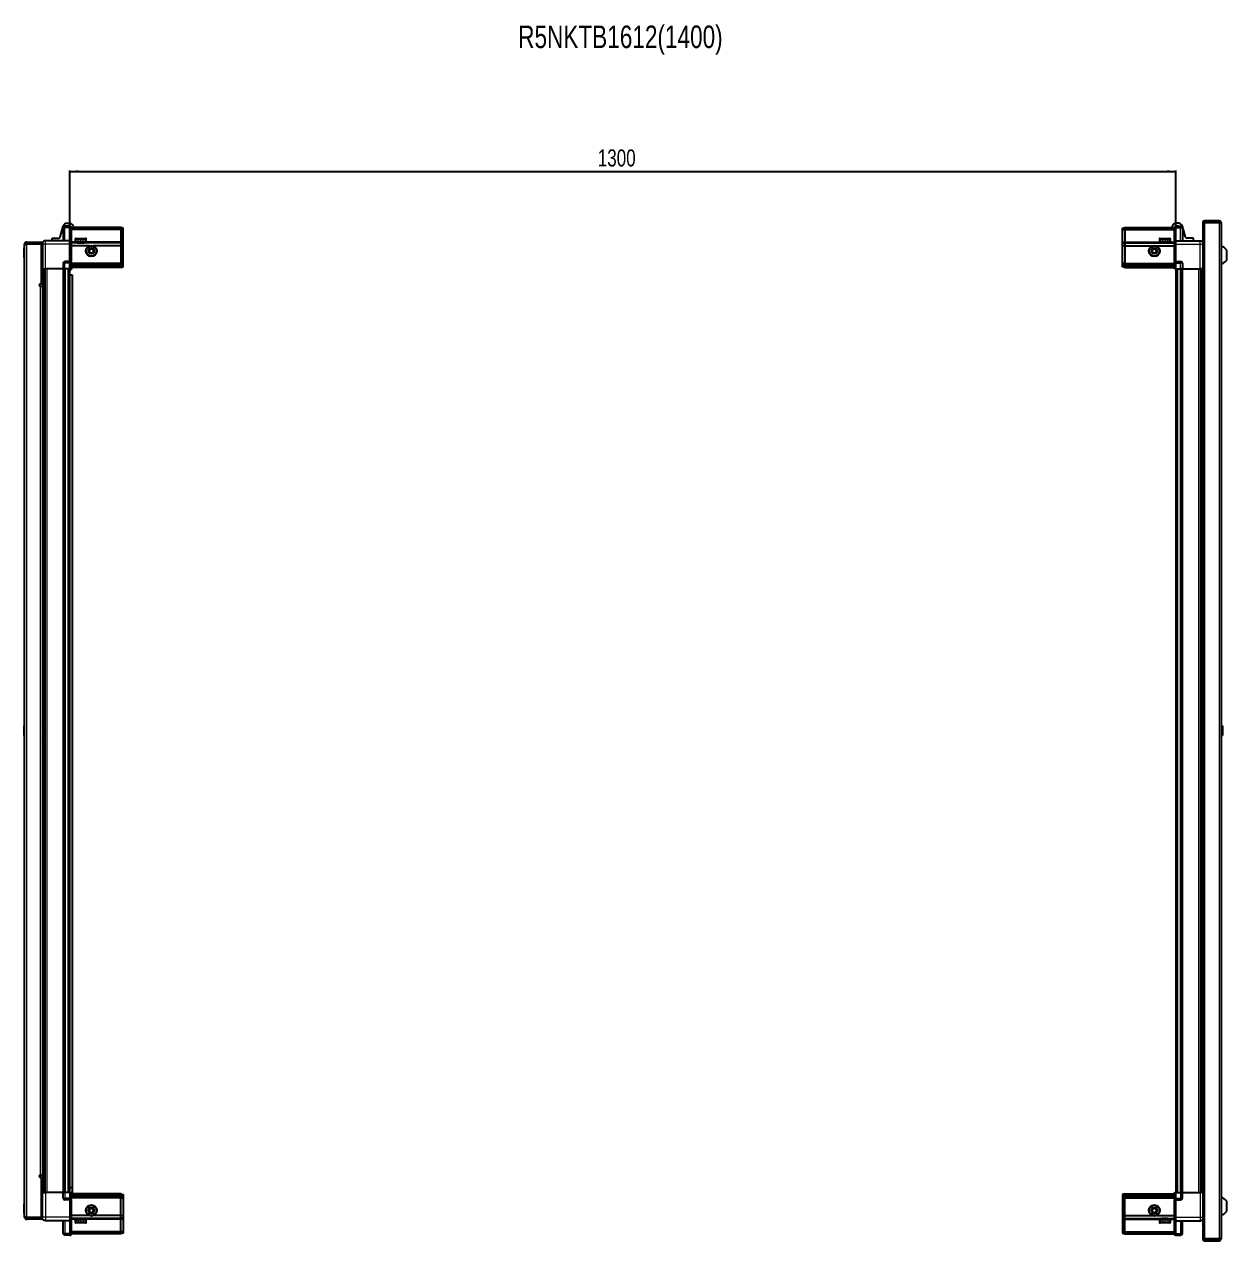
# Model space of a CAD drawing. Header units: millimetres. Extents: x 1132 to 6468, y -799 to 2277.
# Drawn here: x 3138 to 4552, y 848 to 2277 of the extents above; entities that cross this region are included whole.
import ezdxf

# ---------------------------------------------------------------- set-up
doc = ezdxf.new("R2010")
doc.units = ezdxf.units.MM
doc.layers.add('FORMAT', color=7, linetype='Continuous')
doc.styles.add('SLDTEXTSTYLE0', font='TXT', dxfattribs={"width": 0.75})
doc.dimstyles.new('SLDDIMSTYLE0', dxfattribs={"dimtxt": 20, "dimasz": 10, "dimexe": 0, "dimexo": 0.0625, "dimgap": 5, "dimtad": 2, "dimdec": 1, "dimrnd": 1e-09, "dimzin": 12, "dimdsep": 46, "dimtxsty": 'SLDTEXTSTYLE0', "dimsah": 1, "dimcen": 0.09, "dimadec": 0, "dimazin": 3, "dimtfac": 1, "dimtofl": 0, "dimtmove": 0, "dimatfit": 3, "dimfxl": 0, "dimfrac": 2, "dimtolj": 1, "dimtzin": 12, "dimarcsym": 0})

# ---------------------------------------------------------------- blocks, each defined once
blk = doc.blocks.new('_D_6')
at = {"layer": 'FORMAT'}
for p, q in [((3192.1, 1990.1), (3192.1, 2105.6)), ((3192.1, 2104.6), (4492.1, 2104.6)), ((4492.1, 1990.1), (4492.1, 2105.6))]:
    blk.add_line(p, q, dxfattribs=at)
for points in [[(3192.1, 2104.6), (3202.1, 2103.1), (3202.1, 2106.1)], [(4492.1, 2104.6), (4482.1, 2106.1), (4482.1, 2103.1)]]:
    blk.add_solid(points, dxfattribs=at)
at = {"layer": 'FORMAT', "insert": (3812.6, 2130.4), "char_height": 20, "attachment_point": 1, "style": 'SLDTEXTSTYLE0'}
blk.add_mtext('1300', dxfattribs=at)

msp = doc.modelspace()

# ---------------------------------------------------------------- linework, layer by layer
at = {"color": 7, "linetype": 'Continuous', "lineweight": 25}
for p, q in [((4543.36, 2046.6), (4526.06, 2046.6)), ((4543.36, 2045.1), (4526.06, 2045.1)), ((4543.36, 2045.1), (4543.36, 2046.6)), ((3180.48, 2027.19), (3184.25, 2040.34)), ((3184.26, 2038.1), (3184.26, 2023.1)), ((3192.26, 2040.1), (3186.26, 2040.1)), ((3188.57, 2043.6), (3191.8, 2043.6)), ((3192.26, 2040.1), (3192.59, 2040.1)), ((3192.26, 2040.1), (3192.26, 2038.1)), ((3192.26, 2023.3), (3192.26, 2038.1)), ((3192.26, 2023.3), (3192.26, 2038.1)), ((3193.46, 2039.6), (3192.59, 2040.1)), ((3193.46, 2038.1), (3193.46, 2039.6)), ((3251.76, 2038.6), (3193.46, 2038.6)), ((3193.46, 2038.1), (3193.46, 2023.3)), ((3251.76, 2036.1), (3193.46, 2036.1)), ((3196.12, 2040.34), (3196.62, 2038.6)), ((3251.76, 2038.6), (3251.76, 2036.1)), ((3254.76, 2037.8), (3251.76, 2038.6)), ((3251.76, 2036.1), (3251.76, 2021.6)), ((3254.76, 2035.95), (3251.76, 2036.1)), ((3254.76, 2035.95), (3254.76, 2037.8)), ((3254.76, 2021.6), (3254.76, 2035.95)), ((4429.46, 2037.8), (4432.46, 2038.6)), ((4429.46, 2035.95), (4429.46, 2037.8)), ((4429.46, 2035.95), (4432.46, 2036.1)), ((4429.46, 2021.6), (4429.46, 2035.95)), ((4432.46, 2038.6), (4432.46, 2036.1)), ((4432.46, 2038.6), (4490.76, 2038.6)), ((4432.46, 2036.1), (4432.46, 2021.6)), ((4432.46, 2036.1), (4490.76, 2036.1)), ((4488.09, 2040.34), (4487.59, 2038.6)), ((4491.62, 2040.1), (4490.76, 2039.6)), ((4490.76, 2039.6), (4490.76, 2038.1)), ((4490.76, 2023.3), (4490.76, 2038.1)), ((4491.96, 2040.1), (4491.62, 2040.1)), ((4491.96, 2038.1), (4491.96, 2040.1)), ((4491.96, 2040.1), (4497.96, 2040.1)), ((4491.96, 2038.1), (4491.96, 2023.3)), ((4495.64, 2043.6), (4492.42, 2043.6)), ((4499.96, 2038.1), (4499.96, 2023.1)), ((4503.74, 2027.19), (4499.97, 2040.34)), ((4523.86, 2031.6), (4523.86, 862.6)), ((4523.86, 2031.6), (4525.96, 2031.6)), ((4523.96, 2044.5), (4523.96, 2032.1)), ((4523.96, 2032.1), (4525.46, 2032.1)), ((4525.46, 2044.5), (4525.46, 2032.1)), ((4525.96, 2031.6), (4525.96, 2044.5)), ((4525.96, 2044.5), (4543.36, 2044.5)), ((4543.36, 2044.5), (4545.46, 2044.5)), ((4545.46, 2044.5), (4545.46, 849.7)), ((3140.26, 2019.25), (3138.76, 2019.25)), ((3138.76, 2018.75), (3138.76, 2019.25)), ((3138.76, 875.45), (3138.76, 2018.75)), ((3140.86, 2019.85), (3140.86, 2021.35)), ((3140.86, 2021.35), (3141.76, 2021.35)), ((3140.86, 2019.85), (3141.76, 2019.85)), ((3140.86, 2019.35), (3158.26, 2019.35)), ((3141.76, 2021.35), (3158.26, 2021.35)), ((3141.76, 2019.85), (3141.76, 2021.35)), ((3141.76, 2019.85), (3158.26, 2019.85)), ((3158.26, 2019.85), (3158.26, 2021.35)), ((3159.76, 2019.35), (3158.26, 2019.35)), ((3158.26, 2019.35), (3158.26, 1971.85)), ((3159.76, 2019.1), (3159.76, 1990.1)), ((3192.26, 2023.1), (3163.26, 2023.1)), ((3171.31, 2023.1), (3171.31, 2026.1)), ((3171.31, 2026.1), (3179.03, 2026.1)), ((3192.26, 2023.1), (3192.26, 2023.3)), ((3192.26, 2023.1), (3193.46, 2023.1)), ((3192.26, 2019.1), (3192.26, 2023.1)), ((3192.26, 1998.8), (3192.26, 2019.1)), ((3193.46, 2023.3), (3193.46, 2023.1)), ((3193.46, 2023.1), (3193.46, 2019.1)), ((3251.76, 2020.6), (3193.46, 2020.6)), ((3193.46, 2019.1), (3193.46, 1998.8)), ((3214.76, 2017.1), (3193.46, 2017.1)), ((3198.26, 2025), (3198.26, 2022.6)), ((3198.26, 2022.6), (3198.26, 2022.1)), ((3198.26, 2022.1), (3198.39, 2022.1)), ((3198.58, 2022.6), (3198.39, 2022.6)), ((3198.39, 2022.6), (3198.39, 2022.1)), ((3198.39, 2022.1), (3198.58, 2022.1)), ((3198.58, 2022.6), (3198.58, 2022.1)), ((3198.58, 2022.1), (3199.11, 2022.1)), ((3199.06, 2025.8), (3206.23, 2025.8)), ((3199.51, 2022.6), (3199.11, 2022.6)), ((3199.11, 2022.6), (3199.11, 2022.1)), ((3199.11, 2022.1), (3199.51, 2022.1)), ((3199.51, 2022.6), (3199.51, 2022.1)), ((3199.51, 2022.1), (3200.38, 2022.1)), ((3200.36, 2022.1), (3200.36, 2022)), ((3200.36, 2022), (3209.16, 2022)), ((3200.95, 2022.6), (3200.38, 2022.6)), ((3200.38, 2022.6), (3200.38, 2022.1)), ((3200.38, 2022.1), (3200.95, 2022.1)), ((3200.76, 2021.6), (3201.45, 2021.12)), ((3200.76, 2021.6), (3205.79, 2021.6)), ((3201.45, 2021.12), (3200.76, 2020.64)), ((3200.76, 2020.64), (3200.76, 2020.6)), ((3200.76, 2020.64), (3205.79, 2020.64)), ((3200.95, 2022.6), (3200.95, 2022.1)), ((3200.95, 2022.1), (3202.08, 2022.1)), ((3201.45, 2021.12), (3205.61, 2021.12)), ((3202.77, 2022.6), (3202.08, 2022.6)), ((3202.08, 2022.6), (3202.08, 2022.1)), ((3202.08, 2022.1), (3202.77, 2022.1)), ((3202.77, 2022.6), (3202.77, 2022.1)), ((3202.77, 2022.1), (3204.04, 2022.1)), ((3204.78, 2022.6), (3204.04, 2022.6)), ((3204.04, 2022.6), (3204.04, 2022.1)), ((3204.04, 2022.1), (3204.27, 2022.1)), ((3204.27, 2022.6), (3204.27, 2022.1)), ((3204.77, 2022.6), (3204.77, 2022.1)), ((3204.77, 2022.1), (3204.78, 2022.1)), ((3204.78, 2022.6), (3204.78, 2022.1)), ((3204.78, 2022.1), (3206.07, 2022.1)), ((3205.61, 2021.12), (3208.07, 2021.12)), ((3205.79, 2021.6), (3208.76, 2021.6)), ((3205.79, 2020.64), (3208.76, 2020.64)), ((3206.79, 2022.6), (3206.07, 2022.6)), ((3206.07, 2022.6), (3206.07, 2022.1)), ((3206.13, 2022.6), (3206.13, 2022.1)), ((3206.13, 2022.1), (3206.79, 2022.1)), ((3206.23, 2025.8), (3210.46, 2025.8)), ((3206.79, 2022.6), (3206.79, 2022.1)), ((3206.79, 2022.1), (3207.97, 2022.1)), ((3208.59, 2022.6), (3207.97, 2022.6)), ((3207.97, 2022.6), (3207.97, 2022.1)), ((3207.97, 2022.1), (3208.59, 2022.1)), ((3208.07, 2021.12), (3208.76, 2021.6)), ((3208.76, 2020.64), (3208.07, 2021.12)), ((3208.59, 2022.6), (3208.59, 2022.1)), ((3208.59, 2022.1), (3209.56, 2022.1)), ((3208.76, 2020.6), (3208.76, 2020.64)), ((3209.16, 2022), (3209.16, 2022.1)), ((3210.03, 2022.6), (3209.56, 2022.6)), ((3209.56, 2022.6), (3209.56, 2022.1)), ((3209.56, 2022.1), (3210.03, 2022.1)), ((3210.03, 2022.6), (3210.03, 2022.1)), ((3210.03, 2022.1), (3210.68, 2022.1)), ((3210.95, 2022.6), (3210.68, 2022.6)), ((3210.68, 2022.6), (3210.68, 2022.1)), ((3210.68, 2022.1), (3210.95, 2022.1)), ((3210.95, 2022.6), (3210.95, 2022.1)), ((3210.95, 2022.1), (3211.22, 2022.1)), ((3211.26, 2022.6), (3211.22, 2022.6)), ((3211.22, 2022.6), (3211.22, 2022.1)), ((3211.22, 2022.1), (3211.26, 2022.1)), ((3211.26, 2022.6), (3211.26, 2025)), ((3211.26, 2022.6), (3211.26, 2022.1)), ((3251.76, 2017.1), (3219.76, 2017.1)), ((3251.76, 2021.6), (3251.76, 2020.6)), ((3251.76, 2020.6), (3251.76, 2017.1)), ((3254.76, 2019.8), (3251.76, 2020.6)), ((3251.76, 2017.1), (3251.76, 1996.6)), ((3251.76, 2017.1), (3254.76, 2016.77)), ((3254.76, 2019.8), (3254.76, 2021.6)), ((3254.76, 2016.77), (3254.76, 2019.8)), ((3254.76, 1996.6), (3254.76, 2016.77)), ((4429.46, 2019.8), (4429.46, 2021.6)), ((4429.46, 2019.8), (4432.46, 2020.6)), ((4429.46, 2016.77), (4429.46, 2019.8)), ((4432.46, 2017.1), (4429.46, 2016.77)), ((4429.46, 1996.6), (4429.46, 2016.77)), ((4432.46, 2021.6), (4432.46, 2020.6)), ((4432.46, 2020.6), (4432.46, 2017.1)), ((4432.46, 2020.6), (4490.76, 2020.6)), ((4432.46, 2017.1), (4432.46, 1996.6)), ((4432.46, 2017.1), (4464.46, 2017.1)), ((4469.46, 2017.1), (4490.76, 2017.1)), ((4472.96, 2025), (4472.96, 2022.1)), ((4472.96, 2022.1), (4472.99, 2022.1)), ((4473.11, 2022.6), (4472.99, 2022.6)), ((4472.99, 2022.6), (4472.99, 2022.1)), ((4472.99, 2022.1), (4473.11, 2022.1)), ((4473.11, 2022.6), (4473.11, 2022.1)), ((4473.11, 2022.1), (4473.52, 2022.1)), ((4473.86, 2022.6), (4473.52, 2022.6)), ((4473.52, 2022.6), (4473.52, 2022.1)), ((4473.52, 2022.1), (4473.86, 2022.1)), ((4473.76, 2025.8), (4485.16, 2025.8)), ((4473.86, 2022.6), (4473.86, 2022.1)), ((4473.86, 2022.1), (4474.64, 2022.1)), ((4475.16, 2022.6), (4474.64, 2022.6)), ((4474.64, 2022.6), (4474.64, 2022.1)), ((4474.64, 2022.1), (4475.16, 2022.1)), ((4475.06, 2022.1), (4475.06, 2022)), ((4475.06, 2022), (4483.86, 2022)), ((4475.16, 2022.6), (4475.16, 2022.1)), ((4475.16, 2022.1), (4476.22, 2022.1)), ((4475.46, 2021.6), (4476.15, 2021.12)), ((4475.46, 2021.6), (4483.46, 2021.6)), ((4476.15, 2021.12), (4475.46, 2020.64)), ((4475.46, 2020.64), (4475.46, 2020.6)), ((4475.46, 2020.64), (4483.46, 2020.64)), ((4476.15, 2021.12), (4482.77, 2021.12)), ((4476.88, 2022.6), (4476.22, 2022.6)), ((4476.22, 2022.6), (4476.22, 2022.1)), ((4476.22, 2022.1), (4476.88, 2022.1)), ((4476.88, 2022.6), (4476.88, 2022.1)), ((4476.88, 2022.1), (4478.12, 2022.1)), ((4478.85, 2022.6), (4478.12, 2022.6)), ((4478.12, 2022.6), (4478.12, 2022.1)), ((4478.12, 2022.1), (4478.55, 2022.1)), ((4478.55, 2022.6), (4478.55, 2022.1)), ((4478.85, 2022.6), (4478.85, 2022.1)), ((4478.85, 2022.1), (4480.15, 2022.1)), ((4480.88, 2022.6), (4480.15, 2022.6)), ((4480.15, 2022.6), (4480.15, 2022.1)), ((4480.42, 2022.6), (4480.42, 2022.1)), ((4480.42, 2022.1), (4480.88, 2022.1)), ((4480.88, 2022.6), (4480.88, 2022.1)), ((4480.88, 2022.1), (4482.11, 2022.1)), ((4482.77, 2022.6), (4482.11, 2022.6)), ((4482.11, 2022.6), (4482.11, 2022.1)), ((4482.11, 2022.1), (4482.77, 2022.1)), ((4482.77, 2022.6), (4482.77, 2022.1)), ((4482.77, 2022.1), (4483.82, 2022.1)), ((4482.77, 2021.12), (4483.46, 2021.6)), ((4483.46, 2020.64), (4482.77, 2021.12)), ((4483.46, 2020.6), (4483.46, 2020.64)), ((4484.34, 2022.6), (4483.82, 2022.6)), ((4483.82, 2022.6), (4483.82, 2022.1)), ((4483.82, 2022.1), (4484.34, 2022.1)), ((4483.86, 2022), (4483.86, 2022.1)), ((4484.34, 2022.6), (4484.34, 2022.1)), ((4484.34, 2022.1), (4485.09, 2022.1)), ((4485.42, 2022.6), (4485.09, 2022.6)), ((4485.09, 2022.6), (4485.09, 2022.1)), ((4485.09, 2022.1), (4485.42, 2022.1)), ((4485.42, 2022.6), (4485.42, 2022.1)), ((4485.42, 2022.1), (4485.82, 2022.1)), ((4485.93, 2022.6), (4485.82, 2022.6)), ((4485.82, 2022.6), (4485.82, 2022.1)), ((4485.82, 2022.1), (4485.93, 2022.1)), ((4485.93, 2022.6), (4485.93, 2022.1)), ((4485.93, 2022.1), (4485.96, 2022.1)), ((4485.96, 2022.1), (4485.96, 2025)), ((4490.76, 2023.1), (4490.76, 2023.3)), ((4491.96, 2023.1), (4490.76, 2023.1)), ((4490.76, 2019.1), (4490.76, 2023.1)), ((4490.76, 1998.8), (4490.76, 2019.1)), ((4491.96, 2023.3), (4491.96, 2023.1)), ((4491.96, 2023.1), (4491.96, 2019.1)), ((4491.96, 2023.1), (4520.96, 2023.1)), ((4491.96, 2019.1), (4491.96, 1998.8)), ((4512.91, 2026.1), (4505.18, 2026.1)), ((4512.91, 2023.1), (4512.91, 2026.1)), ((3138.76, 2014.74), (3138.46, 2014.74)), ((3138.46, 2003.17), (3138.46, 2014.74)), ((3138.46, 2003.17), (3138.76, 2003.17)), ((4552.06, 2000.1), (4552.06, 2012.1)), ((3158.26, 1992.85), (3159.76, 1992.85)), ((3159.76, 1990.1), (3158.26, 1990.1)), ((3160.41, 904.1), (3160.41, 1990.1)), ((3162.2, 1990.1), (3162.2, 904.1)), ((3162.23, 1990.1), (3162.23, 904.1)), ((3184.26, 1990.1), (3163.26, 1990.1)), ((3184.26, 1996.6), (3184.26, 1990.1)), ((3184.26, 1990.1), (3186.26, 1990.1)), ((3184.91, 904.1), (3184.91, 1990.1)), ((3192.26, 1998.6), (3186.26, 1998.6)), ((3192.26, 1990.1), (3186.26, 1990.1)), ((3192.11, 904.1), (3192.11, 1990.1)), ((3192.26, 1998.6), (3192.26, 1998.8)), ((3192.26, 1998.6), (3192.26, 1996.6)), ((3192.26, 1998.6), (3193.46, 1998.6)), ((3192.26, 1990.1), (3192.26, 1996.6)), ((3192.26, 1990.1), (3192.26, 1996.6)), ((3192.26, 1990.1), (3192.59, 1990.1)), ((3192.26, 1990.1), (3192.26, 1990.1)), ((3192.59, 1990.1), (3192.59, 1996.6)), ((3193.46, 1990.1), (3192.59, 1990.1)), ((3192.59, 1990.1), (3192.59, 1990.1)), ((3193.46, 1998.8), (3193.46, 1998.6)), ((3193.46, 1997.93), (3193.46, 1998.6)), ((3193.46, 1997.93), (3193.46, 1990.1)), ((3251.76, 1995.6), (3193.46, 1995.6)), ((3251.76, 1994.6), (3193.46, 1994.6)), ((3251.76, 1993.1), (3193.46, 1993.1)), ((3251.76, 1991.6), (3193.46, 1991.6)), ((3251.76, 1996.6), (3251.76, 1995.6)), ((3251.76, 1995.6), (3251.76, 1994.6)), ((3251.76, 1995.6), (3254.76, 1994.8)), ((3251.76, 1994.6), (3251.76, 1993.1)), ((3251.76, 1994.6), (3254.76, 1994.06)), ((3251.76, 1993.1), (3254.76, 1993.56)), ((3251.76, 1993.1), (3251.76, 1991.6)), ((3251.76, 1991.6), (3254.76, 1992.41)), ((3254.76, 1994.8), (3254.76, 1996.6)), ((3254.76, 1994.06), (3254.76, 1994.8)), ((3254.76, 1993.56), (3254.76, 1994.06)), ((3254.76, 1992.41), (3254.76, 1993.56)), ((4429.46, 1994.8), (4429.46, 1996.6)), ((4432.46, 1995.6), (4429.46, 1994.8)), ((4429.46, 1994.06), (4429.46, 1994.8)), ((4432.46, 1994.6), (4429.46, 1994.06)), ((4429.46, 1993.56), (4429.46, 1994.06)), ((4432.46, 1993.1), (4429.46, 1993.56)), ((4429.46, 1992.41), (4429.46, 1993.56)), ((4432.46, 1991.6), (4429.46, 1992.41)), ((4432.46, 1996.6), (4432.46, 1995.6)), ((4432.46, 1995.6), (4432.46, 1994.6)), ((4432.46, 1995.6), (4490.76, 1995.6)), ((4432.46, 1994.6), (4432.46, 1993.1)), ((4432.46, 1994.6), (4490.76, 1994.6)), ((4432.46, 1993.1), (4432.46, 1991.6)), ((4432.46, 1993.1), (4490.76, 1993.1)), ((4432.46, 1991.6), (4490.76, 1991.6)), ((4490.76, 1998.6), (4490.76, 1998.8)), ((4491.96, 1998.6), (4490.76, 1998.6)), ((4490.76, 1998.6), (4490.76, 1997.93)), ((4490.76, 1990.1), (4490.76, 1997.93)), ((4491.62, 1990.1), (4490.76, 1990.1)), ((4491.62, 1996.6), (4491.62, 1990.1)), ((4491.96, 1990.1), (4491.62, 1990.1)), ((4491.96, 1998.8), (4491.96, 1998.6)), ((4491.96, 1996.6), (4491.96, 1998.6)), ((4491.96, 1996.6), (4491.96, 1998.6)), ((4491.96, 1998.6), (4497.96, 1998.6)), ((4491.96, 1996.6), (4491.96, 1990.1)), ((4491.96, 1990.1), (4497.96, 1990.1)), ((4492.11, 1990.1), (4492.11, 904.1)), ((4499.96, 1990.1), (4497.96, 1990.1)), ((4499.31, 1990.1), (4499.31, 904.1)), ((4499.96, 1996.6), (4499.96, 1990.1)), ((4499.96, 1990.1), (4520.96, 1990.1)), ((4521.98, 904.1), (4521.98, 1990.1)), ((4522.02, 904.1), (4522.02, 1990.1)), ((4523.81, 1990.1), (4523.81, 904.1)), ((3192.11, 1983.1), (3194.61, 1983.1)), ((3194.61, 1983.1), (3194.61, 909.6)), ((3158.26, 1971.85), (3156.91, 1971.85)), ((3156.91, 1969.85), (3157.66, 1969.85)), ((3157.66, 1969.85), (3159.76, 1969.85)), ((3159.76, 1969.85), (3159.76, 924.35)), ((3138.76, 1452.89), (3138.46, 1452.89)), ((3138.46, 1441.32), (3138.46, 1452.89)), ((3160.26, 1456.6), (3160.26, 1437.6)), ((4546.44, 1452.89), (4545.46, 1451.9)), ((4546.96, 1452.89), (4546.44, 1452.89)), ((4546.44, 1452.89), (4546.44, 1441.32)), ((4546.96, 1452.89), (4546.96, 1441.32)), ((3138.46, 1441.32), (3138.76, 1441.32)), ((4545.46, 1442.3), (4546.44, 1441.32)), ((4546.44, 1441.32), (4546.96, 1441.32)), ((3157.66, 924.35), (3156.91, 924.35)), ((3156.91, 922.35), (3158.26, 922.35)), ((3159.76, 924.35), (3157.66, 924.35)), ((3158.26, 922.35), (3158.26, 874.85)), ((3159.76, 904.1), (3158.26, 904.1)), ((3159.76, 901.35), (3158.26, 901.35)), ((3159.76, 875.1), (3159.76, 904.1)), ((3184.26, 904.1), (3163.26, 904.1)), ((3184.26, 897.6), (3184.26, 904.1)), ((3184.26, 904.1), (3186.26, 904.1)), ((3192.26, 904.1), (3186.26, 904.1)), ((3194.61, 909.6), (3192.11, 909.6)), ((3192.26, 904.1), (3192.59, 904.1)), ((3192.26, 897.6), (3192.26, 904.1)), ((3192.59, 897.6), (3192.59, 904.1)), ((3192.59, 904.1), (3193.46, 904.1)), ((3193.46, 904.1), (3193.46, 896.28)), ((3251.76, 902.6), (3193.46, 902.6)), ((3251.76, 901.1), (3193.46, 901.1)), ((3194.61, 909.6), (3194.61, 902.6)), ((3251.76, 901.1), (3251.76, 902.6)), ((3251.76, 902.6), (3254.76, 901.8)), ((3251.76, 899.6), (3251.76, 901.1)), ((3251.76, 901.1), (3254.76, 900.65)), ((3254.76, 901.8), (3254.76, 900.65)), ((4432.46, 902.6), (4429.46, 901.8)), ((4429.46, 901.8), (4429.46, 900.65)), ((4432.46, 901.1), (4429.46, 900.65)), ((4432.46, 901.1), (4432.46, 902.6)), ((4432.46, 902.6), (4490.76, 902.6)), ((4432.46, 899.6), (4432.46, 901.1)), ((4432.46, 901.1), (4490.76, 901.1)), ((4490.76, 896.28), (4490.76, 904.1)), ((4490.76, 904.1), (4491.62, 904.1)), ((4491.62, 904.1), (4491.62, 904.1)), ((4491.62, 904.1), (4491.62, 897.6)), ((4491.96, 904.1), (4491.62, 904.1)), ((4491.96, 904.1), (4491.96, 897.6)), ((4491.96, 904.1), (4491.96, 904.1)), ((4491.96, 904.1), (4497.96, 904.1)), ((4491.96, 904.1), (4491.96, 897.6)), ((4499.96, 904.1), (4497.96, 904.1)), ((4499.96, 897.6), (4499.96, 904.1)), ((4499.96, 904.1), (4520.96, 904.1)), ((3138.76, 891.04), (3138.46, 891.04)), ((3138.46, 881.36), (3138.46, 891.04)), ((3192.26, 895.6), (3186.26, 895.6)), ((3192.26, 897.6), (3192.26, 895.6)), ((3192.26, 897.6), (3192.26, 895.6)), ((3192.26, 895.6), (3193.46, 895.6)), ((3192.26, 895.4), (3192.26, 895.6)), ((3192.26, 875.1), (3192.26, 895.4)), ((3251.76, 899.6), (3193.46, 899.6)), ((3251.76, 898.6), (3193.46, 898.6)), ((3193.46, 895.6), (3193.46, 896.28)), ((3193.46, 895.6), (3193.46, 895.4)), ((3193.46, 895.4), (3193.46, 875.1)), ((3251.76, 899.6), (3254.76, 900.15)), ((3251.76, 898.6), (3251.76, 899.6)), ((3251.76, 898.6), (3254.76, 899.41)), ((3251.76, 897.6), (3251.76, 898.6)), ((3251.76, 877.1), (3251.76, 897.6)), ((3254.76, 900.65), (3254.76, 900.15)), ((3254.76, 900.15), (3254.76, 899.41)), ((3254.76, 899.41), (3254.76, 897.6)), ((3254.76, 897.6), (3254.76, 877.44)), ((4429.46, 900.65), (4429.46, 900.15)), ((4432.46, 899.6), (4429.46, 900.15)), ((4429.46, 900.15), (4429.46, 899.41)), ((4432.46, 898.6), (4429.46, 899.41)), ((4429.46, 899.41), (4429.46, 897.6)), ((4429.46, 897.6), (4429.46, 877.44)), ((4432.46, 899.6), (4490.76, 899.6)), ((4432.46, 898.6), (4432.46, 899.6)), ((4432.46, 898.6), (4490.76, 898.6)), ((4432.46, 897.6), (4432.46, 898.6)), ((4432.46, 877.1), (4432.46, 897.6)), ((4490.76, 896.28), (4490.76, 895.6)), ((4491.96, 895.6), (4490.76, 895.6)), ((4490.76, 895.4), (4490.76, 895.6)), ((4490.76, 875.1), (4490.76, 895.4)), ((4491.96, 895.6), (4491.96, 897.6)), ((4491.96, 895.6), (4491.96, 895.4)), ((4491.96, 895.6), (4497.96, 895.6)), ((4491.96, 895.4), (4491.96, 875.1)), ((4552.06, 882.1), (4552.06, 894.1)), ((3138.46, 879.47), (3138.46, 881.36)), ((3138.46, 879.47), (3138.76, 879.47)), ((3138.76, 874.95), (3138.76, 875.45)), ((3140.26, 874.95), (3138.76, 874.95)), ((3158.26, 874.85), (3140.86, 874.85)), ((3140.86, 874.35), (3140.86, 872.85)), ((3140.86, 874.35), (3141.76, 874.35)), ((3140.86, 872.85), (3141.76, 872.85)), ((3141.76, 874.35), (3141.76, 872.85)), ((3158.26, 874.35), (3141.76, 874.35)), ((3158.26, 872.85), (3141.76, 872.85)), ((3158.26, 874.85), (3159.76, 874.85)), ((3158.26, 874.35), (3158.26, 872.85)), ((3192.26, 871.1), (3192.26, 875.1)), ((3214.76, 877.1), (3193.46, 877.1)), ((3193.46, 875.1), (3193.46, 871.1)), ((3251.76, 873.6), (3193.46, 873.6)), ((3200.76, 873.6), (3200.76, 873.57)), ((3200.76, 873.57), (3201.45, 873.09)), ((3200.86, 873.57), (3200.76, 873.57)), ((3201.45, 873.09), (3200.76, 872.6)), ((3200.86, 872.6), (3200.76, 872.6)), ((3208.76, 873.57), (3200.86, 873.57)), ((3208.76, 872.6), (3200.86, 872.6)), ((3201.53, 873.09), (3201.45, 873.09)), ((3208.07, 873.09), (3201.53, 873.09)), ((3208.07, 873.09), (3208.76, 873.57)), ((3208.76, 872.6), (3208.07, 873.09)), ((3208.76, 873.57), (3208.76, 873.6)), ((3251.76, 877.1), (3219.76, 877.1)), ((3251.76, 877.1), (3254.76, 877.44)), ((3251.76, 873.6), (3251.76, 877.1)), ((3254.76, 874.41), (3251.76, 873.6)), ((3251.76, 872.6), (3251.76, 873.6)), ((3251.76, 858.1), (3251.76, 872.6)), ((3254.76, 877.44), (3254.76, 874.41)), ((3254.76, 874.41), (3254.76, 872.6)), ((3254.76, 872.6), (3254.76, 858.26)), ((4432.46, 877.1), (4429.46, 877.44)), ((4429.46, 877.44), (4429.46, 874.41)), ((4429.46, 874.41), (4432.46, 873.6)), ((4429.46, 874.41), (4429.46, 872.6)), ((4429.46, 872.6), (4429.46, 858.26)), ((4432.46, 877.1), (4464.46, 877.1)), ((4432.46, 873.6), (4432.46, 877.1)), ((4432.46, 873.6), (4490.76, 873.6)), ((4432.46, 872.6), (4432.46, 873.6)), ((4432.46, 858.1), (4432.46, 872.6)), ((4469.46, 877.1), (4490.76, 877.1)), ((4475.46, 873.6), (4475.46, 873.57)), ((4475.46, 873.57), (4476.15, 873.09)), ((4483.46, 873.57), (4475.46, 873.57)), ((4476.15, 873.09), (4475.46, 872.6)), ((4483.46, 872.6), (4475.46, 872.6)), ((4482.77, 873.09), (4476.15, 873.09)), ((4482.77, 873.09), (4483.46, 873.57)), ((4483.46, 872.6), (4482.77, 873.09)), ((4483.46, 873.57), (4483.46, 873.6)), ((4490.76, 871.1), (4490.76, 875.1)), ((4491.96, 875.1), (4491.96, 871.1)), ((3192.26, 871.1), (3163.26, 871.1)), ((3184.26, 856.1), (3184.26, 871.1)), ((3192.26, 871.1), (3193.46, 871.1)), ((3192.26, 870.9), (3192.26, 871.1)), ((3192.26, 856.1), (3192.26, 870.9)), ((3193.46, 871.1), (3193.46, 870.9)), ((3193.46, 870.9), (3193.46, 856.1)), ((3251.76, 858.1), (3193.46, 858.1)), ((3198.26, 872.1), (3198.26, 869.2)), ((3198.35, 872.1), (3198.26, 872.1)), ((3198.35, 871.6), (3198.35, 872.1)), ((3198.52, 872.1), (3198.35, 872.1)), ((3198.35, 871.6), (3198.52, 871.6)), ((3198.52, 871.6), (3198.52, 872.1)), ((3199.01, 872.1), (3198.52, 872.1)), ((3199.01, 871.6), (3199.01, 872.1)), ((3199.39, 872.1), (3199.01, 872.1)), ((3199.01, 871.6), (3199.39, 871.6)), ((3199.21, 868.4), (3199.06, 868.4)), ((3210.46, 868.4), (3199.21, 868.4)), ((3199.39, 871.6), (3199.39, 872.1)), ((3200.23, 872.1), (3199.39, 872.1)), ((3200.23, 871.6), (3200.23, 872.1)), ((3200.79, 872.1), (3200.23, 872.1)), ((3200.23, 871.6), (3200.79, 871.6)), ((3200.36, 872.2), (3200.36, 872.1)), ((3205.76, 872.2), (3200.36, 872.2)), ((3200.79, 871.6), (3200.79, 872.1)), ((3201.89, 872.1), (3200.79, 872.1)), ((3201.89, 871.6), (3201.89, 872.1)), ((3202.57, 872.1), (3201.89, 872.1)), ((3201.89, 871.6), (3202.57, 871.6)), ((3202.57, 871.6), (3202.57, 872.1)), ((3203.84, 872.1), (3202.57, 872.1)), ((3203.84, 871.6), (3203.84, 872.1)), ((3204.13, 872.1), (3203.84, 872.1)), ((3203.84, 871.6), (3204.57, 871.6)), ((3204.13, 871.6), (3204.13, 872.1)), ((3204.57, 871.6), (3204.57, 872.1)), ((3205.87, 872.1), (3204.57, 872.1)), ((3209.16, 872.2), (3205.76, 872.2)), ((3205.87, 871.6), (3205.87, 872.1)), ((3205.87, 871.6), (3206.59, 871.6)), ((3206, 871.6), (3206, 872.1)), ((3206.59, 872.1), (3206, 872.1)), ((3206.59, 871.6), (3206.59, 872.1)), ((3207.79, 872.1), (3206.59, 872.1)), ((3207.79, 871.6), (3207.79, 872.1)), ((3208.43, 872.1), (3207.79, 872.1)), ((3207.79, 871.6), (3208.43, 871.6)), ((3208.43, 871.6), (3208.43, 872.1)), ((3209.42, 872.1), (3208.43, 872.1)), ((3209.16, 872.1), (3209.16, 872.2)), ((3209.42, 871.6), (3209.42, 872.1)), ((3209.9, 872.1), (3209.42, 872.1)), ((3209.42, 871.6), (3209.9, 871.6)), ((3209.9, 871.6), (3209.9, 872.1)), ((3210.59, 872.1), (3209.9, 872.1)), ((3210.59, 871.6), (3210.59, 872.1)), ((3210.88, 872.1), (3210.59, 872.1)), ((3210.59, 871.6), (3210.88, 871.6)), ((3210.88, 871.6), (3210.88, 872.1)), ((3211.19, 872.1), (3210.88, 872.1)), ((3211.19, 871.6), (3211.19, 872.1)), ((3211.25, 872.1), (3211.19, 872.1)), ((3211.19, 871.6), (3211.25, 871.6)), ((3211.25, 871.6), (3211.25, 872.1)), ((3211.26, 872.1), (3211.25, 872.1)), ((3211.26, 869.2), (3211.26, 872.1)), ((3254.76, 858.26), (3251.76, 858.1)), ((3251.76, 855.6), (3251.76, 858.1)), ((3254.76, 858.26), (3254.76, 856.41)), ((4429.46, 858.26), (4432.46, 858.1)), ((4429.46, 858.26), (4429.46, 856.41)), ((4432.46, 858.1), (4490.76, 858.1)), ((4432.46, 855.6), (4432.46, 858.1)), ((4472.96, 872.1), (4472.96, 869.2)), ((4472.98, 872.1), (4472.96, 872.1)), ((4472.98, 871.6), (4472.98, 872.1)), ((4473.07, 872.1), (4472.98, 872.1)), ((4472.98, 871.6), (4473.07, 871.6)), ((4473.07, 871.6), (4473.07, 872.1)), ((4473.45, 872.1), (4473.07, 872.1)), ((4473.45, 871.6), (4473.45, 872.1)), ((4473.76, 872.1), (4473.45, 872.1)), ((4473.45, 871.6), (4473.76, 871.6)), ((4473.76, 871.6), (4473.76, 872.1)), ((4474.5, 872.1), (4473.76, 872.1)), ((4485.16, 868.4), (4473.76, 868.4)), ((4474.5, 871.6), (4474.5, 872.1)), ((4475.01, 872.1), (4474.5, 872.1)), ((4474.5, 871.6), (4475.01, 871.6)), ((4475.01, 871.6), (4475.01, 872.1)), ((4476.05, 872.1), (4475.01, 872.1)), ((4475.06, 872.2), (4475.06, 872.1)), ((4483.86, 872.2), (4475.06, 872.2)), ((4476.05, 871.6), (4476.05, 872.1)), ((4476.7, 872.1), (4476.05, 872.1)), ((4476.05, 871.6), (4476.7, 871.6)), ((4476.7, 871.6), (4476.7, 872.1)), ((4477.92, 872.1), (4476.7, 872.1)), ((4477.92, 871.6), (4477.92, 872.1)), ((4478.42, 872.1), (4477.92, 872.1)), ((4477.92, 871.6), (4478.65, 871.6)), ((4478.42, 871.6), (4478.42, 872.1)), ((4478.65, 871.6), (4478.65, 872.1)), ((4479.95, 872.1), (4478.65, 872.1)), ((4479.95, 871.6), (4479.95, 872.1)), ((4479.95, 871.6), (4480.68, 871.6)), ((4480.29, 871.6), (4480.29, 872.1)), ((4480.68, 872.1), (4480.29, 872.1)), ((4480.68, 871.6), (4480.68, 872.1)), ((4481.93, 872.1), (4480.68, 872.1)), ((4481.93, 871.6), (4481.93, 872.1)), ((4482.59, 872.1), (4481.93, 872.1)), ((4481.93, 871.6), (4482.59, 871.6)), ((4482.59, 871.6), (4482.59, 872.1)), ((4483.67, 872.1), (4482.59, 872.1)), ((4483.67, 871.6), (4483.67, 872.1)), ((4484.2, 872.1), (4483.67, 872.1)), ((4483.67, 871.6), (4484.2, 871.6)), ((4483.86, 872.1), (4483.86, 872.2)), ((4484.2, 871.6), (4484.2, 872.1)), ((4484.99, 872.1), (4484.2, 872.1)), ((4484.99, 871.6), (4484.99, 872.1)), ((4485.34, 872.1), (4484.99, 872.1)), ((4484.99, 871.6), (4485.34, 871.6)), ((4485.34, 871.6), (4485.34, 872.1)), ((4485.77, 872.1), (4485.34, 872.1)), ((4485.77, 871.6), (4485.77, 872.1)), ((4485.91, 872.1), (4485.77, 872.1)), ((4485.77, 871.6), (4485.91, 871.6)), ((4485.91, 871.6), (4485.91, 872.1)), ((4485.96, 872.1), (4485.91, 872.1)), ((4485.96, 869.2), (4485.96, 872.1)), ((4491.96, 871.1), (4490.76, 871.1)), ((4490.76, 870.9), (4490.76, 871.1)), ((4490.76, 856.1), (4490.76, 870.9)), ((4491.96, 871.1), (4491.96, 870.9)), ((4491.96, 871.1), (4520.96, 871.1)), ((4491.96, 870.9), (4491.96, 856.1)), ((4491.96, 870.9), (4491.96, 856.1)), ((4499.96, 856.1), (4499.96, 871.1)), ((4525.96, 862.6), (4523.86, 862.6)), ((4523.96, 862.1), (4525.46, 862.1)), ((4523.96, 862.1), (4523.96, 849.7)), ((4525.46, 862.1), (4525.46, 849.7)), ((4525.96, 849.7), (4525.96, 862.6)), ((3192.26, 854.1), (3186.26, 854.1)), ((3192.26, 856.1), (3192.26, 854.1)), ((3192.26, 854.1), (3192.59, 854.1)), ((3192.26, 854.1), (3192.26, 854.1)), ((3192.26, 854.1), (3192.59, 854.1)), ((3192.59, 854.1), (3193.46, 854.6)), ((3192.59, 854.1), (3193.46, 854.6)), ((3193.46, 854.6), (3193.46, 856.1)), ((3251.76, 855.6), (3193.46, 855.6)), ((3254.76, 856.41), (3251.76, 855.6)), ((4429.46, 856.41), (4432.46, 855.6)), ((4432.46, 855.6), (4490.76, 855.6)), ((4490.76, 856.1), (4490.76, 854.6)), ((4490.76, 854.6), (4491.62, 854.1)), ((4491.96, 854.1), (4491.62, 854.1)), ((4491.96, 854.1), (4491.96, 856.1)), ((4491.96, 854.1), (4497.96, 854.1)), ((4543.36, 849.7), (4525.96, 849.7)), ((4526.06, 849.1), (4543.36, 849.1)), ((4526.06, 847.6), (4543.36, 847.6)), ((4545.46, 849.7), (4543.36, 849.7)), ((4543.36, 849.1), (4543.36, 847.6))]:
    msp.add_line(p, q, dxfattribs=at)
at = {"color": 8, "linetype": 'Continuous', "lineweight": 18}
for p, q in [((4526.06, 2045.1), (4526.06, 2046.6)), ((3186.26, 2038.1), (3184.26, 2038.1)), ((3186.26, 2038.1), (3186.26, 2040.1)), ((3186.26, 2023.1), (3186.26, 2038.1)), ((3192.26, 2038.1), (3186.26, 2038.1)), ((3192.26, 2038.1), (3193.46, 2038.1)), ((4491.96, 2038.1), (4490.76, 2038.1)), ((4491.96, 2038.1), (4497.96, 2038.1)), ((4497.96, 2038.1), (4497.96, 2040.1)), ((4497.96, 2038.1), (4499.96, 2038.1)), ((4497.96, 2023.1), (4497.96, 2038.1)), ((4525.46, 2044.5), (4523.96, 2044.5)), ((4525.96, 2031.6), (4525.96, 862.6)), ((4543.36, 2044.5), (4543.36, 849.7)), ((3140.86, 2019.35), (3140.86, 874.85)), ((3163.26, 1990.1), (3163.26, 2019.1)), ((3192.26, 2019.1), (3163.26, 2019.1)), ((3192.26, 2023.3), (3193.46, 2023.3)), ((3192.26, 2019.1), (3193.46, 2019.1)), ((3200.76, 2021.6), (3193.46, 2021.6)), ((3198.26, 2025), (3206.43, 2025)), ((3206.43, 2025), (3211.26, 2025)), ((3251.76, 2021.6), (3208.76, 2021.6)), ((3254.76, 2021.6), (3251.76, 2021.6)), ((4429.46, 2021.6), (4432.46, 2021.6)), ((4432.46, 2021.6), (4475.46, 2021.6)), ((4472.96, 2025), (4485.96, 2025)), ((4483.46, 2021.6), (4490.76, 2021.6)), ((4490.76, 2023.3), (4491.96, 2023.3)), ((4491.96, 2019.1), (4490.76, 2019.1)), ((4491.96, 2019.1), (4520.96, 2019.1)), ((4520.96, 1990.1), (4520.96, 2019.1)), ((3159.76, 1969.85), (3159.76, 1990.1)), ((3160.99, 1990.1), (3160.99, 904.1)), ((3163.44, 904.1), (3163.44, 1990.1)), ((3164.85, 1990.1), (3164.85, 904.1)), ((3184.26, 1996.6), (3186.26, 1996.6)), ((3184.26, 904.1), (3184.26, 1990.1)), ((3186.26, 1996.6), (3186.26, 1998.6)), ((3186.26, 1990.1), (3186.26, 1996.6)), ((3192.26, 1996.6), (3186.26, 1996.6)), ((3186.91, 904.1), (3186.91, 1990.1)), ((3190.11, 904.1), (3190.11, 1990.1)), ((3192.26, 1998.8), (3193.46, 1998.8)), ((3192.26, 1996.6), (3192.59, 1996.6)), ((3192.26, 1990.1), (3192.59, 1990.1)), ((3251.76, 1996.6), (3193.46, 1996.6)), ((3251.76, 1996.6), (3254.76, 1996.6)), ((4432.46, 1996.6), (4429.46, 1996.6)), ((4432.46, 1996.6), (4490.76, 1996.6)), ((4490.76, 1998.8), (4491.96, 1998.8)), ((4491.96, 1996.6), (4491.62, 1996.6)), ((4491.96, 1996.6), (4497.96, 1996.6)), ((4494.11, 1990.1), (4494.11, 904.1)), ((4497.31, 1990.1), (4497.31, 904.1)), ((4497.96, 1996.6), (4497.96, 1998.6)), ((4499.96, 1996.6), (4497.96, 1996.6)), ((4497.96, 1990.1), (4497.96, 1996.6)), ((4499.96, 1990.1), (4499.96, 904.1)), ((4519.36, 904.1), (4519.36, 1990.1)), ((4520.77, 1990.1), (4520.77, 904.1)), ((4523.22, 904.1), (4523.22, 1990.1)), ((3157.66, 924.35), (3157.66, 1969.85)), ((3159.76, 904.1), (3159.76, 924.35)), ((3163.26, 904.1), (3163.26, 875.1)), ((3186.26, 904.1), (3186.26, 897.6)), ((4491.96, 904.1), (4491.62, 904.1)), ((4497.96, 904.1), (4497.96, 897.6)), ((4520.96, 904.1), (4520.96, 875.1)), ((3184.26, 897.6), (3186.26, 897.6)), ((3186.26, 897.6), (3186.26, 895.6)), ((3192.26, 897.6), (3186.26, 897.6)), ((3192.26, 897.6), (3192.59, 897.6)), ((3193.46, 895.4), (3192.26, 895.4)), ((3251.76, 897.6), (3193.46, 897.6)), ((3251.76, 897.6), (3254.76, 897.6)), ((4432.46, 897.6), (4429.46, 897.6)), ((4432.46, 897.6), (4490.76, 897.6)), ((4491.96, 895.4), (4490.76, 895.4)), ((4491.96, 897.6), (4491.62, 897.6)), ((4491.96, 897.6), (4497.96, 897.6)), ((4499.96, 897.6), (4497.96, 897.6)), ((4497.96, 897.6), (4497.96, 895.6)), ((3192.26, 875.1), (3163.26, 875.1)), ((3192.26, 875.1), (3193.46, 875.1)), ((3200.76, 872.6), (3193.46, 872.6)), ((3251.76, 872.6), (3208.76, 872.6)), ((3254.76, 872.6), (3251.76, 872.6)), ((4429.46, 872.6), (4432.46, 872.6)), ((4432.46, 872.6), (4475.46, 872.6)), ((4483.46, 872.6), (4490.76, 872.6)), ((4491.96, 875.1), (4490.76, 875.1)), ((4491.96, 875.1), (4520.96, 875.1)), ((3186.26, 871.1), (3186.26, 856.1)), ((3193.46, 870.9), (3192.26, 870.9)), ((3198.43, 869.2), (3198.26, 869.2)), ((3211.26, 869.2), (3198.43, 869.2)), ((4485.96, 869.2), (4472.96, 869.2)), ((4491.96, 870.9), (4490.76, 870.9)), ((4497.96, 871.1), (4497.96, 856.1)), ((3186.26, 856.1), (3184.26, 856.1)), ((3192.26, 856.1), (3186.26, 856.1)), ((3186.26, 856.1), (3186.26, 854.1)), ((3192.26, 856.1), (3193.46, 856.1)), ((4491.96, 856.1), (4490.76, 856.1)), ((4491.96, 856.1), (4497.96, 856.1)), ((4497.96, 856.1), (4499.96, 856.1)), ((4497.96, 856.1), (4497.96, 854.1)), ((4525.46, 849.7), (4523.96, 849.7)), ((4526.06, 849.1), (4526.06, 847.6))]:
    msp.add_line(p, q, dxfattribs=at)
at = {"color": 7, "linetype": 'Continuous', "lineweight": 25}
for centre, radius in [((3217.26, 2011.1), 6.5), ((4466.96, 2011.1), 6.5), ((3217.26, 2011.1), 3.46), ((4466.96, 2011.1), 3.46), ((3217.26, 883.1), 6.5), ((3217.26, 883.1), 3.46), ((4466.96, 883.1), 6.5), ((4466.96, 883.1), 3.46)]:
    msp.add_circle(centre, radius, dxfattribs=at)
at = {"color": 8, "linetype": 'Continuous', "lineweight": 18}
for centre in [(3217.26, 2011.1), (4466.96, 2011.1), (3217.26, 883.1), (4466.96, 883.1)]:
    msp.add_circle(centre, 5.7, dxfattribs=at)
at = {"color": 7, "linetype": 'Continuous', "lineweight": 25}
for centre, radius, start, end in [((4526.06, 2044.5), 2.1, 90, 180), ((4526.06, 2044.5), 0.6, 90, 180), ((4543.36, 2044.5), 2.1, 0, 90), ((4543.36, 2044.5), 0.6, 0, 90), ((3188.57, 2039.1), 4.5, 90, 164), ((3186.26, 2038.1), 2, 90, 180), ((3190.21, 2038.7), 1.9, 47.4631, 132.5369), ((3191.8, 2039.1), 4.5, 16, 90), ((4492.42, 2039.1), 4.5, 90, 164), ((4494.01, 2038.7), 1.9, 47.4631, 132.5369), ((4495.64, 2039.1), 4.5, 16, 90), ((4497.96, 2038.1), 2, 0, 90), ((3140.76, 2018.85), 0.5, 90, 117.7907), ((3158.16, 2019.25), 0.6, 9.59407, 90), ((3158.16, 2019.25), 2.1, 32.2369, 87.2706), ((3179.03, 2027.6), 1.5, 270, 344), ((3199.06, 2025), 0.8, 90, 180), ((3200.36, 2021.6), 0.4, 0, 90), ((3209.16, 2021.6), 0.4, 90, 180), ((3210.46, 2025), 0.8, 0, 90), ((4473.76, 2025), 0.8, 90, 180), ((4475.06, 2021.6), 0.4, 0, 90), ((4483.86, 2021.6), 0.4, 90, 180), ((4485.16, 2025), 0.8, 0, 90), ((4505.18, 2027.6), 1.5, 196, 270), ((4542.43, 2005.08), 11.91, 36.1266, 75.29965), ((3217.26, 2011.1), 2.5, 161.00659, 221.00659), ((3217.26, 2011.1), 2.5, 101.00659, 161.00659), ((3217.26, 2011.1), 2.5, 221.00659, 281.00659), ((3217.26, 2011.1), 2.5, 41.00659, 101.00659), ((3217.26, 2011.1), 2.5, 281.00659, 341.00659), ((3217.26, 2011.1), 2.5, 341.00659, 41.00659), ((4466.96, 2011.1), 2.5, 120.74103, 180.74103), ((4466.96, 2011.1), 2.5, 180.74103, 240.74103), ((4466.96, 2011.1), 2.5, 60.74103, 120.74103), ((4466.96, 2011.1), 2.5, 240.74103, 300.74103), ((4466.96, 2011.1), 2.5, 0.74103, 60.74103), ((4466.96, 2011.1), 2.5, 300.74103, 0.74103), ((3186.26, 1996.6), 2, 90, 180), ((3189.61, 1992.75), 5, 300, 346.70293), ((4497.96, 1996.6), 2, 0, 90), ((4542.43, 2007.13), 11.91, 284.70035, 323.8734), ((3156.91, 1970.85), 1, 90, 270), ((3157.26, 1456.6), 3, 0, 33.55731), ((3157.26, 1437.6), 3, 326.44269, 0), ((3156.91, 923.35), 1, 90, 270), ((3186.26, 897.6), 2, 180, 270), ((4497.96, 897.6), 2, 270, 0), ((4542.43, 887.08), 11.91, 36.1266, 75.29965), ((3140.76, 875.35), 0.5, 243.58436, 270), ((3158.16, 874.95), 0.6, 270, 350.40593), ((3158.16, 874.95), 2.1, 272.7294, 327.8305), ((3200.36, 872.6), 0.4, 270, 0), ((3209.16, 872.6), 0.4, 180, 270), ((3217.26, 883.1), 2.5, 127.98423, 187.98423), ((3217.26, 883.1), 2.5, 187.98423, 247.98423), ((3217.26, 883.1), 2.5, 67.98423, 127.98423), ((3217.26, 883.1), 2.5, 247.98423, 307.98423), ((3217.26, 883.1), 2.5, 7.98423, 67.98423), ((3217.26, 883.1), 2.5, 307.98423, 7.98423), ((4466.96, 883.1), 2.5, 155.91157, 215.91157), ((4466.96, 883.1), 2.5, 95.91157, 155.91157), ((4466.96, 883.1), 2.5, 215.91157, 275.91157), ((4466.96, 883.1), 2.5, 35.91157, 95.91157), ((4466.96, 883.1), 2.5, 275.91157, 335.91157), ((4466.96, 883.1), 2.5, 335.91157, 35.91157), ((4475.06, 872.6), 0.4, 270, 0), ((4483.86, 872.6), 0.4, 180, 270), ((4542.43, 889.13), 11.91, 284.70035, 323.8734), ((3199.06, 869.2), 0.8, 180, 270), ((3210.46, 869.2), 0.8, 270, 0), ((4473.76, 869.2), 0.8, 180, 270), ((4485.16, 869.2), 0.8, 270, 0), ((3186.26, 856.1), 2, 180, 270), ((4497.96, 856.1), 2, 270, 0), ((4526.06, 849.7), 2.1, 180, 270), ((4526.06, 849.7), 0.6, 180, 270), ((4543.36, 849.7), 2.1, 270, 0), ((4543.36, 849.7), 0.6, 270, 0)]:
    msp.add_arc(centre, radius, start, end, dxfattribs=at)
for centre, start_param, end_param in [((3196.06, 1996.6), 2.4188584, 3.1415927), ((4488.16, 1996.6), 0, 0.7227342), ((3196.06, 897.6), 3.1415927, 3.8643269), ((4488.16, 897.6), 5.5604511, 6.2831853)]:
    msp.add_ellipse(centre, major_axis=(3.46, 0), ratio=0.5773503, start_param=start_param, end_param=end_param, dxfattribs=at)
for points, knots in [([(3140.86, 2021.35), (3140.6, 2021.33), (3140.11, 2021.28), (3139.47, 2020.88), (3139, 2020.32), (3138.78, 2019.75), (3138.76, 2019.38), (3138.76, 2019.25)], [0, 0, 0, 0, 0.2302553, 0.4485219, 0.6667858, 0.8850496, 1, 1, 1, 1]), ([(3138.76, 2018.75), (3138.78, 2018.8), (3138.84, 2018.89), (3139.23, 2019.02), (3139.79, 2019.15), (3140.37, 2019.27), (3140.73, 2019.33), (3140.86, 2019.35)], [0, 0, 0, 0, 0.2302553, 0.4485219, 0.6667858, 0.8850496, 1, 1, 1, 1]), ([(3163.26, 2023.1), (3162.82, 2023.06), (3162.14, 2022.99), (3161.32, 2022.55), (3160.76, 2022.1), (3160.31, 2021.54), (3159.88, 2020.72), (3159.8, 2020.04), (3159.76, 2019.6)], [0, 0, 0, 0, 0.2394568, 0.3683607, 0.5, 0.6316393, 0.7605432, 1, 1, 1, 1]), ([(3159.76, 2019.6), (3159.76, 2019.6), (3159.76, 2019.58), (3159.76, 2019.47), (3159.76, 2019.3), (3159.76, 2019.17), (3159.76, 2019.1)], [0, 0, 0, 0, 0.2493943, 0.5003335, 0.7501667, 1, 1, 1, 1]), ([(4520.96, 2023.1), (4521.4, 2023.06), (4522.08, 2022.99), (4522.89, 2022.55), (4523.44, 2022.11), (4523.72, 2021.74), (4523.86, 2021.56)], [0, 0, 0, 0, 0.3842982, 0.5911726, 0.8024372, 1, 1, 1, 1]), ([(3214.42, 2010.55), (3214.59, 2011.04), (3214.91, 2011.95), (3215.22, 2012.86), (3215.36, 2013.28)], [0, 0, 0, 0, 0.53468586, 1, 1, 1, 1]), ([(3216.32, 2008.37), (3216.09, 2008.63), (3215.55, 2009.26), (3214.9, 2010.01), (3214.51, 2010.46), (3214.42, 2010.55)], [0, 0, 0, 0, 0.3629006, 0.8668753, 1, 1, 1, 1]), ([(3215.36, 2013.28), (3215.87, 2013.38), (3216.82, 2013.57), (3217.76, 2013.75), (3218.2, 2013.83)], [0, 0, 0, 0, 0.5346859, 1, 1, 1, 1]), ([(3219.15, 2008.93), (3218.65, 2008.83), (3217.7, 2008.64), (3216.76, 2008.46), (3216.32, 2008.37)], [0, 0, 0, 0, 0.5346859, 1, 1, 1, 1]), ([(3218.2, 2013.83), (3218.28, 2013.74), (3218.67, 2013.29), (3219.32, 2012.54), (3219.86, 2011.92), (3220.09, 2011.66)], [0, 0, 0, 0, 0.1331247, 0.6370994, 1, 1, 1, 1]), ([(3220.09, 2011.66), (3219.92, 2011.17), (3219.61, 2010.26), (3219.3, 2009.35), (3219.15, 2008.93)], [0, 0, 0, 0, 0.53468586, 1, 1, 1, 1]), ([(4464.44, 2012.52), (4464.88, 2012.78), (4465.71, 2013.27), (4466.54, 2013.76), (4466.92, 2013.99)], [0, 0, 0, 0, 0.5346859, 1, 1, 1, 1]), ([(4464.48, 2009.63), (4464.47, 2009.75), (4464.47, 2010.35), (4464.45, 2011.35), (4464.44, 2012.17), (4464.44, 2012.52)], [0, 0, 0, 0, 0.1331247, 0.6370994, 1, 1, 1, 1]), ([(4466.99, 2008.22), (4466.54, 2008.47), (4465.7, 2008.94), (4464.87, 2009.41), (4464.48, 2009.63)], [0, 0, 0, 0, 0.5346859, 1, 1, 1, 1]), ([(4466.92, 2013.99), (4467.37, 2013.74), (4468.21, 2013.27), (4469.05, 2012.8), (4469.44, 2012.58)], [0, 0, 0, 0, 0.53468586, 1, 1, 1, 1]), ([(4469.48, 2009.69), (4469.03, 2009.43), (4468.2, 2008.94), (4467.38, 2008.45), (4466.99, 2008.22)], [0, 0, 0, 0, 0.5346859, 1, 1, 1, 1]), ([(4469.44, 2012.58), (4469.44, 2012.24), (4469.45, 2011.41), (4469.47, 2010.42), (4469.47, 2009.82), (4469.48, 2009.69)], [0, 0, 0, 0, 0.3629006, 0.8668753, 1, 1, 1, 1]), ([(3159.76, 1990.1), (3159.8, 1990.1), (3159.87, 1990.1), (3160.48, 1990.1), (3161.36, 1990.1), (3162.35, 1990.1), (3163, 1990.1), (3163.26, 1990.1)], [0, 0, 0, 0, 0.2146939, 0.4293877, 0.6440816, 0.8587754, 1, 1, 1, 1]), ([(4523.81, 1990.1), (4523.77, 1990.1), (4523.55, 1990.1), (4522.83, 1990.1), (4521.87, 1990.1), (4521.22, 1990.1), (4520.96, 1990.1)], [0, 0, 0, 0, 0.0717073, 0.4209791, 0.7702508, 1, 1, 1, 1]), ([(3159.76, 904.1), (3159.8, 904.1), (3159.87, 904.1), (3160.48, 904.1), (3161.36, 904.1), (3162.35, 904.1), (3163, 904.1), (3163.26, 904.1)], [0, 0, 0, 0, 0.21469386, 0.42938772, 0.64408158, 0.85877544, 1, 1, 1, 1]), ([(4523.81, 904.1), (4523.77, 904.1), (4523.55, 904.1), (4522.83, 904.1), (4521.87, 904.1), (4521.22, 904.1), (4520.96, 904.1)], [0, 0, 0, 0, 0.07170733, 0.42097906, 0.77025079, 1, 1, 1, 1]), ([(3140.86, 874.85), (3140.6, 874.9), (3140.11, 874.99), (3139.47, 875.12), (3139, 875.25), (3138.78, 875.37), (3138.76, 875.43), (3138.76, 875.45)], [0, 0, 0, 0, 0.2302553, 0.4485219, 0.6667858, 0.8850496, 1, 1, 1, 1]), ([(3138.76, 874.95), (3138.78, 874.7), (3138.84, 874.21), (3139.23, 873.57), (3139.79, 873.1), (3140.37, 872.88), (3140.73, 872.86), (3140.86, 872.85)], [0, 0, 0, 0, 0.2302553, 0.4485219, 0.6667858, 0.8850496, 1, 1, 1, 1]), ([(3159.76, 874.6), (3159.76, 874.61), (3159.76, 874.62), (3159.76, 874.74), (3159.76, 874.91), (3159.76, 875.04), (3159.76, 875.1)], [0, 0, 0, 0, 0.2493943, 0.5003335, 0.7501667, 1, 1, 1, 1]), ([(3163.26, 871.1), (3162.82, 871.15), (3162.14, 871.22), (3161.32, 871.66), (3160.76, 872.11), (3160.31, 872.67), (3159.88, 873.49), (3159.8, 874.16), (3159.76, 874.6)], [0, 0, 0, 0, 0.2394568, 0.3683607, 0.5, 0.6316393, 0.7605432, 1, 1, 1, 1]), ([(3214.58, 884.19), (3214.99, 884.5), (3215.75, 885.1), (3216.5, 885.69), (3216.86, 885.96)], [0, 0, 0, 0, 0.5346859, 1, 1, 1, 1]), ([(3214.98, 881.33), (3214.96, 881.45), (3214.88, 882.04), (3214.74, 883.03), (3214.63, 883.85), (3214.58, 884.19)], [0, 0, 0, 0, 0.1331247, 0.6370994, 1, 1, 1, 1]), ([(3217.66, 880.25), (3217.18, 880.44), (3216.29, 880.8), (3215.4, 881.16), (3214.98, 881.33)], [0, 0, 0, 0, 0.53468586, 1, 1, 1, 1]), ([(3216.86, 885.96), (3217.33, 885.77), (3218.23, 885.41), (3219.12, 885.05), (3219.53, 884.88)], [0, 0, 0, 0, 0.5346859, 1, 1, 1, 1]), ([(3219.93, 882.02), (3219.53, 881.7), (3218.77, 881.11), (3218.01, 880.52), (3217.66, 880.25)], [0, 0, 0, 0, 0.5346859, 1, 1, 1, 1]), ([(3219.53, 884.88), (3219.58, 884.54), (3219.69, 883.72), (3219.83, 882.74), (3219.92, 882.15), (3219.93, 882.02)], [0, 0, 0, 0, 0.3629006, 0.8668753, 1, 1, 1, 1]), ([(4464.09, 882.81), (4464.3, 883.28), (4464.69, 884.16), (4465.08, 885.03), (4465.26, 885.44)], [0, 0, 0, 0, 0.5346859, 1, 1, 1, 1]), ([(4465.78, 880.47), (4465.48, 880.89), (4464.91, 881.67), (4464.35, 882.45), (4464.09, 882.81)], [0, 0, 0, 0, 0.5346859, 1, 1, 1, 1]), ([(4465.26, 885.44), (4465.61, 885.48), (4466.43, 885.56), (4467.42, 885.67), (4468.01, 885.73), (4468.14, 885.74)], [0, 0, 0, 0, 0.3629006, 0.8668753, 1, 1, 1, 1]), ([(4468.65, 880.77), (4468.53, 880.75), (4467.93, 880.69), (4466.94, 880.59), (4466.12, 880.5), (4465.78, 880.47)], [0, 0, 0, 0, 0.1331247, 0.6370994, 1, 1, 1, 1]), ([(4468.14, 885.74), (4468.44, 885.32), (4469, 884.54), (4469.57, 883.76), (4469.83, 883.4)], [0, 0, 0, 0, 0.5346859, 1, 1, 1, 1]), ([(4469.83, 883.4), (4469.62, 882.93), (4469.22, 882.05), (4468.83, 881.17), (4468.65, 880.77)], [0, 0, 0, 0, 0.5346859, 1, 1, 1, 1]), ([(4520.96, 871.1), (4521.4, 871.15), (4522.08, 871.22), (4522.89, 871.66), (4523.44, 872.1), (4523.72, 872.47), (4523.86, 872.65)], [0, 0, 0, 0, 0.3842982, 0.5911726, 0.8024372, 1, 1, 1, 1])]:
    msp.add_open_spline(points, degree=3, knots=knots, dxfattribs=at)
for points in [[(3140.86, 2019.85), (3140.78, 2019.85), (3140.62, 2019.83), (3140.42, 2019.69), (3140.28, 2019.49), (3140.27, 2019.33), (3140.26, 2019.25)], [(3140.26, 874.95), (3140.27, 874.88), (3140.28, 874.72), (3140.42, 874.52), (3140.62, 874.38), (3140.78, 874.36), (3140.86, 874.35)]]:
    msp.add_open_spline(points, degree=3, dxfattribs=at)
at = {"color": 8, "linetype": 'Continuous', "lineweight": 18}
for points, knots in [([(3163.26, 2019.1), (3162.82, 2019.1), (3162.14, 2019.1), (3161.32, 2019.1), (3160.76, 2019.1), (3160.31, 2019.1), (3159.88, 2019.1), (3159.8, 2019.1), (3159.76, 2019.1)], [0, 0, 0, 0, 0.2394568, 0.3683607, 0.5, 0.6316393, 0.7605432, 1, 1, 1, 1]), ([(4520.96, 2019.1), (4521.4, 2019.1), (4522.08, 2019.1), (4522.89, 2019.1), (4523.44, 2019.1), (4523.72, 2019.1), (4523.86, 2019.1)], [0, 0, 0, 0, 0.38429816, 0.59117259, 0.8024372, 1, 1, 1, 1]), ([(3163.26, 875.1), (3162.82, 875.1), (3162.14, 875.1), (3161.32, 875.1), (3160.76, 875.1), (3160.31, 875.1), (3159.88, 875.1), (3159.8, 875.1), (3159.76, 875.1)], [0, 0, 0, 0, 0.2394568, 0.3683607, 0.5, 0.6316393, 0.7605432, 1, 1, 1, 1]), ([(4520.96, 875.1), (4521.4, 875.1), (4522.08, 875.1), (4522.89, 875.1), (4523.44, 875.1), (4523.72, 875.1), (4523.86, 875.1)], [0, 0, 0, 0, 0.3842982, 0.5911726, 0.8024372, 1, 1, 1, 1])]:
    msp.add_open_spline(points, degree=3, knots=knots, dxfattribs=at)
for points in [[(3163.26, 2019.1), (3163.26, 2019.63), (3163.26, 2020.68), (3163.26, 2022), (3163.26, 2022.92), (3163.26, 2023.04), (3163.26, 2023.1)], [(4520.96, 2019.1), (4520.96, 2019.63), (4520.96, 2020.68), (4520.96, 2022), (4520.96, 2022.92), (4520.96, 2023.04), (4520.96, 2023.1)], [(3163.26, 875.1), (3163.26, 874.58), (3163.26, 873.53), (3163.26, 872.21), (3163.26, 871.28), (3163.26, 871.16), (3163.26, 871.1)], [(4520.96, 875.1), (4520.96, 874.58), (4520.96, 873.53), (4520.96, 872.21), (4520.96, 871.28), (4520.96, 871.16), (4520.96, 871.1)]]:
    msp.add_open_spline(points, degree=3, dxfattribs=at)

# ---------------------------------------------------------------- texts
at = {"layer": 'FORMAT', "insert": (3719.09, 2276.06), "char_height": 26.4583, "attachment_point": 1, "style": 'SLDTEXTSTYLE0'}
msp.add_mtext('R5NKTB1612(1400)', dxfattribs=at)

# ---------------------------------------------------------------- dimensions: what is measured, and where the dimension line sits
at = {"layer": 'FORMAT'}
dim = msp.add_linear_dim(base=(4492.11, 2104.6), p1=(3192.11, 1990.1), p2=(4492.11, 1990.1), angle=0, dimstyle='SLDDIMSTYLE0', dxfattribs=at)
dim.commit()
dim.dimension.update_dxf_attribs({"geometry": '_D_6', "text_midpoint": (3842.11, 2104.6), "dimtype": 160})

doc.saveas('drawing.dxf')
